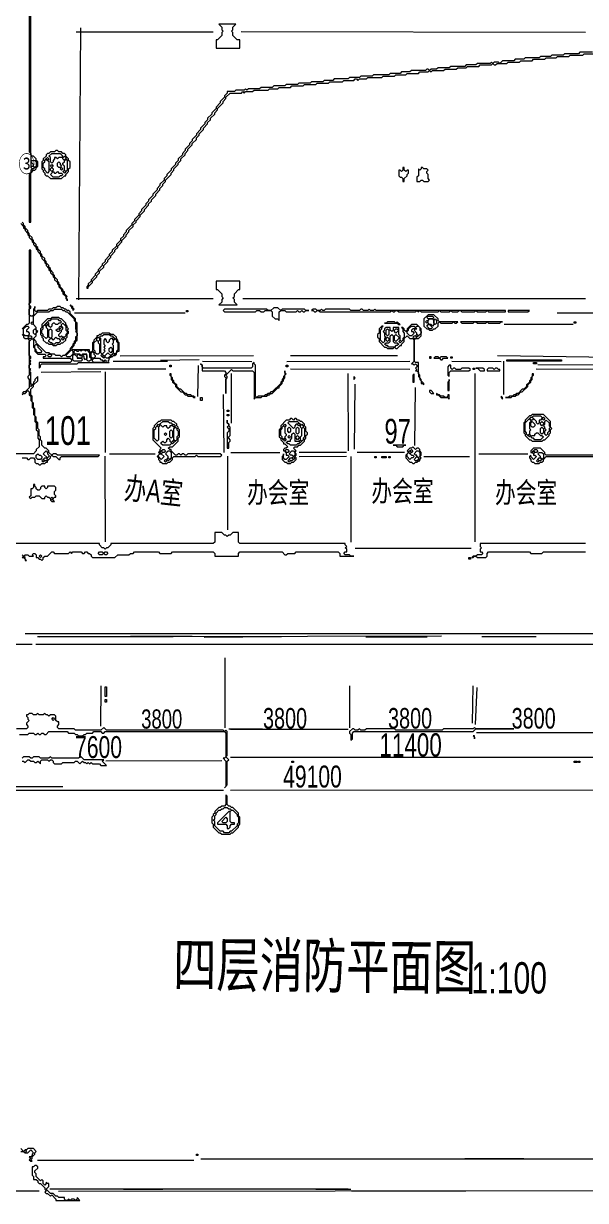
# Model space of a CAD drawing. Extents: x 10 to 1972, y 10 to 1392.
# Drawn here: x 707 to 1107, y 11 to 850 of the extents above; entities that cross this region are included whole.
import ezdxf

# ---------------------------------------------------------------- set-up
doc = ezdxf.new("R2010")
doc.units = 0
for name, color, linetype, lineweight in [('OCR_TEXT', 6, 'Continuous', 0), ('TRACE_CURVE', 6, 'Continuous', 0), ('TRACE_STRAIGHT', 5, 'Continuous', 0), ('TRACE_TEXT_SYMBOL', 6, 'Continuous', 0)]:
    doc.layers.add(name, color=color, linetype=linetype, lineweight=lineweight)
doc.styles.add('wqy-unicode', font='wqy-unicode.lff')

msp = doc.modelspace()

# ---------------------------------------------------------------- linework, layer by layer
at = {"layer": 'TRACE_CURVE', "color": 6}
for points in [[(711, 856), (711, 758), (712, 757), (712, 747), (713, 746), (712, 745), (712, 743), (711, 742), (711, 708), (712, 708), (712, 743), (714, 745), (715, 745), (716, 746), (716, 747), (717, 748), (717, 751), (716, 752), (716, 753), (714, 755), (713, 755), (712, 756), (712, 856)], [(1112, 829), (1103, 829), (1102, 828), (1092, 828), (1091, 827), (1083, 827), (1082, 826), (1075, 826), (1074, 825), (1064, 825), (1063, 824), (1057, 824), (1056, 823), (1048, 823), (1046, 821), (1045, 822), (1042, 822), (1041, 821), (1040, 822), (1039, 821), (1030, 821), (1029, 820), (1022, 820), (1021, 819), (1011, 819), (1010, 818), (1002, 818), (1001, 817), (997, 817), (996, 816), (995, 817), (994, 817), (993, 816), (983, 816), (982, 815), (976, 815), (975, 814), (968, 814), (967, 813), (956, 813), (955, 812), (947, 812), (946, 811), (939, 811), (938, 810), (928, 810), (927, 809), (921, 809), (920, 808), (912, 808), (911, 807), (903, 807)], [(934, 808), (935, 809), (942, 809), (943, 810), (944, 810), (945, 809), (946, 810), (951, 810), (952, 811), (962, 811), (963, 812), (971, 812), (972, 813), (979, 813), (980, 814), (988, 814), (989, 815), (995, 815), (996, 816), (997, 815), (998, 816), (1006, 816), (1007, 817), (1015, 817), (1016, 818), (1022, 818), (1023, 819), (1031, 819), (1032, 820), (1040, 820), (1041, 821), (1042, 820), (1043, 820), (1044, 821), (1051, 821), (1052, 822), (1060, 822), (1061, 823), (1069, 823), (1070, 824), (1078, 824), (1079, 825), (1086, 825), (1087, 826), (1095, 826), (1096, 827), (1105, 827), (1106, 828), (1114, 828)], [(903, 807), (902, 806), (894, 806), (893, 805), (885, 805), (884, 804), (876, 804), (875, 803), (867, 803), (866, 802), (865, 803), (864, 802), (858, 802), (857, 801), (852, 801), (852, 800), (850, 798), (850, 797), (847, 794), (847, 793), (844, 790), (844, 789), (841, 786), (841, 785), (838, 782), (838, 781), (836, 779), (836, 778), (833, 775), (833, 774), (830, 771), (830, 770), (827, 767), (827, 766), (825, 764), (825, 763), (822, 760), (822, 759), (820, 757), (820, 756), (817, 753), (817, 752), (815, 750), (815, 749), (812, 746), (812, 745), (809, 742), (809, 741), (807, 739), (807, 738), (804, 735), (804, 734), (802, 732), (802, 731), (799, 728), (799, 727), (796, 724), (796, 723), (794, 721), (794, 720), (791, 717), (791, 716), (789, 714), (789, 713)], [(796, 720), (796, 721), (798, 723), (798, 724), (801, 727), (801, 728), (804, 731), (804, 732), (806, 734), (806, 735), (808, 737), (808, 738), (812, 742), (812, 743), (814, 745), (814, 746), (817, 749), (817, 750), (819, 752), (819, 753), (822, 756), (822, 757), (824, 759), (824, 760), (827, 763), (827, 764), (830, 767), (830, 768), (832, 770), (832, 771), (835, 774), (835, 775), (838, 778), (838, 779), (840, 781), (840, 782), (843, 785), (843, 786), (845, 788), (845, 789), (849, 793), (849, 794), (851, 796), (851, 797), (854, 800), (862, 800), (863, 801), (864, 800), (865, 801), (870, 801), (871, 802), (881, 802), (882, 803), (888, 803), (889, 804), (897, 804), (898, 805), (906, 805), (907, 806), (915, 806), (916, 807), (924, 807), (925, 808), (934, 808)], [(789, 713), (786, 710), (786, 709), (784, 707), (784, 706), (780, 702), (780, 701), (778, 699), (778, 698), (776, 696), (776, 695), (773, 692), (773, 691), (770, 688), (770, 687), (768, 685), (768, 684), (765, 681), (765, 680), (763, 678), (763, 677), (760, 674), (760, 673), (758, 671), (758, 670), (755, 667), (755, 666), (753, 664), (753, 663), (752, 662), (752, 661), (753, 661), (753, 662), (756, 665), (756, 666), (759, 669), (759, 670), (761, 672), (761, 673), (764, 676), (764, 677), (767, 680), (767, 681), (769, 683), (769, 684), (772, 687), (772, 688), (774, 690), (774, 691), (777, 694), (777, 695), (780, 698), (780, 699), (782, 701), (782, 702), (785, 705), (785, 706), (787, 708), (787, 709), (790, 712), (790, 713), (793, 716), (793, 717), (796, 720)], [(705, 707), (707, 705), (707, 704), (708, 703), (708, 702), (710, 700), (710, 699), (711, 698), (711, 697), (713, 695), (713, 694), (714, 693), (714, 692), (716, 690), (716, 689), (717, 688), (717, 687), (719, 685), (719, 684), (720, 683), (720, 682), (722, 680), (722, 679), (723, 678), (723, 677)], [(708, 705), (707, 706), (707, 707), (706, 708)], [(723, 677), (725, 675), (725, 674), (726, 673), (726, 672), (728, 670), (728, 669), (729, 668), (729, 667), (731, 665), (731, 664), (732, 663), (732, 662), (734, 660), (734, 659), (735, 658), (735, 657), (737, 655), (737, 654), (738, 653), (738, 652), (738, 653), (737, 654), (738, 655), (736, 657), (736, 658), (735, 659), (735, 660), (733, 662), (733, 663), (732, 664), (732, 665), (731, 666), (731, 667), (729, 669), (729, 670), (728, 671), (728, 672), (726, 674), (726, 675), (725, 676), (725, 677), (723, 679), (723, 680), (722, 681), (722, 682), (720, 684), (720, 685), (719, 686), (719, 687), (717, 689), (717, 690), (716, 691), (716, 692), (714, 694), (714, 695), (713, 696), (713, 697), (711, 699), (711, 700), (710, 701), (710, 702), (708, 704), (708, 705)], [(711, 688), (711, 636), (710, 635), (709, 635), (706, 632)], [(754, 616), (754, 617), (742, 617), (741, 618), (743, 620), (743, 621), (744, 622), (744, 623), (745, 624), (745, 636), (744, 637), (744, 639), (740, 643), (740, 644), (739, 645), (738, 645), (737, 646), (736, 646), (735, 647), (734, 647), (733, 648), (731, 648), (730, 647), (728, 647), (727, 646), (725, 646), (724, 645), (717, 645), (716, 644), (715, 645), (715, 648), (715, 647), (714, 646), (714, 642), (713, 641), (712, 641), (711, 642), (711, 646), (712, 647), (712, 648), (711, 649), (711, 650), (712, 651), (712, 688), (711, 688)], [(711, 604), (711, 606), (712, 607), (711, 608), (712, 609), (711, 610), (712, 611), (712, 612), (711, 613), (711, 623), (713, 625), (714, 624), (714, 619), (715, 618), (715, 616), (717, 614), (722, 614), (723, 613), (722, 612), (721, 612), (721, 611), (740, 611), (741, 610), (741, 609), (740, 608), (718, 608), (718, 604), (719, 605), (719, 606), (720, 607), (745, 607), (746, 608), (768, 608), (767, 609), (768, 610), (768, 611), (769, 612), (770, 612), (771, 613), (772, 613), (773, 614), (773, 615), (774, 616), (775, 616), (775, 622), (774, 623), (774, 624), (773, 625), (773, 626), (771, 628), (769, 628), (768, 629), (763, 629), (762, 628), (761, 628), (760, 627), (759, 627), (759, 626), (757, 624), (757, 623), (756, 622), (756, 616), (755, 615), (754, 616)], [(706, 628), (707, 627), (707, 626), (708, 625), (710, 625), (711, 624), (711, 599), (710, 598), (710, 597), (711, 596), (711, 590), (708, 587), (707, 587), (706, 586)], [(712, 540), (714, 540), (715, 539), (715, 537), (716, 536), (717, 536), (718, 535), (719, 535), (720, 536), (722, 536), (723, 537), (724, 537), (724, 538), (726, 540), (726, 541), (727, 542), (728, 541), (730, 541), (732, 539), (733, 539), (733, 540), (734, 541), (760, 541), (761, 542), (731, 542), (730, 543), (728, 543), (727, 542), (725, 544), (725, 545), (723, 547), (722, 547), (720, 549), (720, 552), (719, 553), (719, 555), (718, 556), (718, 560), (717, 561), (717, 565), (716, 566), (716, 569), (715, 570), (715, 575), (714, 576), (714, 579), (713, 580), (713, 584), (712, 585), (712, 589), (714, 591), (714, 592), (717, 595), (717, 598), (715, 596), (715, 595), (714, 594), (714, 593), (713, 592), (712, 593), (712, 601), (711, 602), (712, 603), (711, 604)], [(706, 585), (707, 586), (708, 586), (710, 588), (711, 587), (711, 585), (712, 584), (712, 581), (713, 580), (713, 576), (714, 575), (714, 571), (715, 570), (715, 566), (716, 565), (716, 560), (717, 559), (717, 554), (718, 553), (718, 548), (716, 546), (716, 545), (714, 543), (681, 543)], [(706, 540), (709, 540), (710, 539), (711, 539), (712, 540)], [(860, 470), (860, 472), (861, 473), (891, 473), (893, 471), (894, 471), (895, 472), (900, 472), (901, 473), (931, 473), (932, 472), (932, 470), (942, 470), (940, 470), (939, 471), (936, 471), (935, 472), (936, 473), (937, 473), (937, 475), (936, 476), (937, 477), (936, 478), (936, 479), (861, 479), (860, 480), (860, 487), (856, 487), (854, 485), (853, 485), (852, 484), (851, 485), (850, 485), (848, 487), (843, 487), (843, 480), (842, 479), (769, 479), (769, 478), (767, 476), (766, 476), (765, 475), (764, 476), (763, 476), (761, 478), (761, 479), (687, 479)], [(706, 471), (707, 470), (706, 469), (707, 469), (708, 468), (708, 467), (709, 467), (708, 468), (708, 469), (707, 470), (708, 471), (710, 471), (711, 470), (714, 470), (713, 471), (714, 472), (715, 472), (716, 471), (716, 469), (717, 469), (718, 468), (719, 468), (720, 467), (721, 468), (721, 469), (722, 470), (724, 470), (727, 473), (728, 473), (729, 472), (739, 472), (740, 473), (741, 472), (742, 473), (748, 473), (749, 472), (750, 472), (751, 473), (752, 473), (753, 472), (754, 472), (755, 471), (755, 470), (756, 469), (772, 469), (774, 471), (782, 471), (783, 472), (785, 472), (786, 473), (803, 473), (804, 472), (812, 472), (813, 473), (842, 473), (843, 472), (843, 470), (860, 470)], [(721, 357), (718, 357), (717, 358), (716, 357), (714, 357), (713, 358), (711, 358), (710, 357), (709, 357), (709, 356), (710, 355), (710, 354), (711, 353), (709, 351), (709, 350), (710, 349), (710, 348), (709, 347), (702, 347)], [(714, 344), (715, 343), (716, 343), (717, 344), (718, 343), (719, 343), (720, 344), (721, 344), (722, 343), (723, 343), (725, 345), (738, 345), (739, 344), (743, 344), (744, 343), (745, 343), (746, 342), (749, 342), (750, 343), (751, 343), (752, 344), (756, 344), (757, 345), (762, 345), (763, 344), (764, 344), (765, 345), (850, 345), (851, 344), (851, 327), (850, 326), (849, 326), (851, 324), (851, 306), (850, 305), (852, 307), (852, 324), (853, 325), (851, 327), (852, 328), (852, 345), (851, 346), (850, 345), (849, 346), (766, 346), (764, 348), (762, 346), (744, 346), (743, 347), (732, 347), (731, 348), (731, 349), (732, 350), (732, 352), (731, 352), (730, 353), (730, 356), (729, 357), (726, 357), (725, 356), (724, 357), (723, 357), (722, 358), (721, 357)], [(704, 343), (710, 343), (711, 344), (714, 344)], [(726, 325), (727, 325), (728, 324), (728, 323), (729, 322), (734, 322), (735, 323), (743, 323), (744, 324), (745, 324), (747, 322), (749, 324), (750, 323), (751, 323), (752, 322), (753, 323), (754, 322), (755, 323), (756, 322), (761, 322), (762, 321), (766, 321), (763, 324), (764, 325), (750, 325), (748, 327), (747, 327), (746, 326), (727, 326), (726, 327), (725, 326), (719, 326), (718, 327), (714, 327), (713, 326), (712, 326), (711, 327), (707, 327), (706, 326)], [(706, 324), (707, 324), (708, 323), (710, 325), (711, 325), (712, 324), (714, 324), (715, 323), (716, 323), (717, 324), (719, 322), (719, 324), (720, 325), (724, 325), (725, 324), (726, 325)], [(713, 42), (715, 44), (715, 45), (716, 46), (714, 48), (710, 48), (709, 47), (708, 47), (707, 46), (705, 48)], [(705, 46), (707, 46), (708, 45), (710, 45), (712, 47), (714, 45), (713, 44), (713, 43), (712, 42), (711, 42), (712, 41), (711, 40), (712, 39), (713, 39), (712, 40), (713, 41), (713, 42)]]:
    msp.add_lwpolyline(points, dxfattribs=at)
for points in [[(712, 751), (713, 752), (715, 752), (716, 751), (716, 748), (715, 747), (714, 748), (714, 749)], [(712, 747), (713, 748), (714, 748), (715, 747), (714, 746), (713, 746)], [(728, 645), (729, 646), (734, 646), (735, 645), (736, 645), (737, 644), (738, 644), (743, 639), (743, 638), (744, 637), (744, 632), (745, 631), (744, 630), (745, 629), (745, 627), (744, 626), (744, 624), (743, 623), (743, 622), (742, 621), (742, 620), (740, 618), (740, 617), (736, 613), (735, 613), (734, 612), (733, 613), (730, 613), (729, 614), (726, 614), (725, 615), (723, 615), (716, 622), (716, 623), (714, 625), (716, 627), (716, 629), (717, 630), (716, 631), (716, 633), (714, 635), (714, 641), (717, 644), (725, 644), (726, 645)], [(709, 634), (710, 634), (711, 633), (709, 631), (709, 630), (710, 630), (711, 629), (711, 628), (710, 627), (708, 627), (707, 628), (707, 632)], [(712, 636), (713, 637), (714, 636), (713, 635)], [(714, 631), (715, 632), (716, 631), (716, 629), (715, 628), (714, 629)], [(710, 626), (711, 627), (712, 627), (713, 626), (712, 625), (711, 625)], [(715, 620), (716, 621), (717, 620), (717, 619), (720, 616), (719, 615), (717, 615), (716, 616), (716, 617), (715, 618)], [(759, 624), (760, 623), (760, 622), (761, 621), (761, 615), (760, 614), (759, 614), (758, 615), (758, 616), (757, 617), (757, 622)], [(759, 625), (760, 626), (761, 625), (761, 624), (760, 623), (759, 624)], [(763, 627), (764, 628), (768, 628), (769, 627), (770, 627), (771, 626), (770, 625), (769, 625), (768, 624), (768, 623), (767, 622), (766, 623), (766, 624), (765, 625), (764, 624), (764, 621), (765, 620), (764, 619), (765, 618), (764, 617), (765, 616), (763, 614), (762, 615), (762, 625), (761, 626), (762, 627)], [(770, 625), (771, 626), (772, 625), (771, 624)], [(771, 624), (772, 625), (773, 624), (773, 623), (774, 622), (774, 617), (773, 616), (773, 615), (772, 614), (771, 615), (771, 620), (770, 621), (771, 622)], [(724, 613), (725, 614), (726, 614), (727, 613), (726, 612), (725, 612)], [(741, 617), (742, 616), (742, 614), (740, 612), (738, 612), (737, 613)], [(742, 613), (743, 614), (745, 612), (745, 611), (748, 611), (749, 610), (748, 609), (743, 609), (742, 610)], [(743, 616), (744, 617), (745, 616), (746, 616), (747, 617), (748, 616), (749, 617), (750, 617), (751, 616), (752, 617), (754, 615), (754, 612), (755, 611), (755, 610), (754, 609), (753, 609), (752, 610), (752, 614), (749, 614), (748, 613), (747, 614), (744, 614), (743, 615)], [(745, 613), (746, 614), (747, 613), (748, 613), (749, 612), (748, 611), (746, 611), (745, 612)], [(749, 613), (750, 614), (751, 614), (752, 613), (752, 611), (751, 610), (750, 611), (750, 612)], [(755, 615), (756, 616), (757, 615), (757, 614), (758, 613), (758, 612), (757, 611), (756, 611), (755, 612)], [(762, 613), (763, 614), (764, 613), (763, 612)], [(763, 612), (764, 613), (765, 612), (764, 611)], [(767, 615), (769, 613), (767, 611), (766, 611), (765, 612), (765, 613)], [(768, 618), (769, 619), (770, 618), (770, 616), (769, 615), (768, 616)], [(769, 613), (770, 614), (771, 613), (770, 612)], [(770, 614), (771, 615), (772, 614), (771, 613)], [(756, 610), (757, 611), (761, 611), (762, 610), (763, 610), (764, 609), (763, 608), (757, 608), (756, 609)], [(764, 609), (765, 610), (766, 609), (765, 608)], [(711, 592), (712, 593), (713, 592), (712, 591)], [(716, 542), (717, 543), (718, 542), (719, 542), (720, 541), (720, 540), (719, 539), (717, 539), (716, 540)], [(720, 538), (721, 539), (722, 538), (721, 537)], [(723, 545), (724, 544), (724, 543), (725, 542), (725, 541), (724, 540), (721, 543)], [(721, 539), (722, 540), (723, 540), (724, 539), (723, 538), (722, 538)], [(718, 470), (719, 471), (720, 470), (719, 469)], [(760, 472), (761, 473), (763, 473), (764, 472), (763, 471), (761, 471)], [(764, 472), (765, 473), (766, 473), (767, 472), (766, 471), (765, 471)], [(727, 354), (728, 355), (729, 354), (728, 353)], [(707, 46), (708, 47), (709, 46), (708, 45)]]:
    msp.add_lwpolyline(points, close=True, dxfattribs=at)
at = {"layer": 'TRACE_STRAIGHT', "color": 5}
for p, q in [((744.37, 843.66), (841.87, 843.56)), ((746.32, 652.59), (747.66, 846.34)), ((861.87, 843.71), (1106.87, 843.36)), ((744.37, 653.58), (841.87, 653.62)), ((863.13, 653.65), (1106.88, 653.59)), ((743.12, 643.41), (821.88, 643.39)), ((1086.88, 643.39), (1236.88, 643.39)), ((1049.11, 635.29), (1098.13, 635.27)), ((775.62, 612.83), (870.63, 612.98)), ((896.87, 612.95), (973.13, 612.96)), ((945, 613), (969, 613)), ((1044.36, 612.89), (1134.38, 611.66)), ((770.62, 608.88), (809.38, 608.88)), ((804.38, 609.65), (831.9, 610.18)), ((830.97, 583.89), (831.44, 605.88)), ((834.38, 608.9), (869.38, 608.81)), ((894.38, 608.82), (981.88, 608.98)), ((1011.88, 608.91), (1046.88, 608.77)), ((1048.57, 608.88), (1048.58, 585.12)), ((1073.12, 606.48), (1184.38, 606.43)), ((719.38, 601.17), (761.89, 601.66)), ((745.63, 603.42), (808.13, 603.46)), ((765.26, 543.87), (765.3, 601.37)), ((854.63, 600.13), (854.68, 564.85)), ((896.87, 603.39), (981.87, 603.37)), ((937.9, 600.12), (938.03, 545.12)), ((1028.45, 480.13), (1028.45, 600.13)), ((1071.88, 603.58), (1113.14, 603.26)), ((942.64, 546.37), (943.12, 592.6)), ((985.54, 548.88), (985.99, 590.13)), ((848.93, 585.14), (849.45, 543.86)), ((764.81, 541.38), (764.99, 480.13)), ((768.12, 542.92), (800.63, 543)), ((852.32, 488.87), (852.42, 541.37)), ((854.38, 543.98), (889.37, 543.85)), ((903.12, 544.16), (936.88, 544.11)), ((903.12, 540.95), (936.88, 541.18)), ((940, 541), (940, 480)), ((944.37, 544.12), (978.13, 544.05)), ((991.87, 541.12), (1024.38, 541.05)), ((1031, 543), (1066, 543)), ((943.12, 475.64), (1025.62, 475.61)), ((708.12, 414.88), (1206.88, 414.82)), ((716.88, 412.81), (813.13, 412.81)), ((718.12, 412.56), (1004.37, 413.29)), ((783, 413), (827, 413)), ((835.62, 412.42), (890.62, 412.71)), ((950.62, 412.62), (994.38, 412.62)), ((1033.12, 412.83), (1071.87, 412.88)), ((288.12, 407.21), (713.13, 407.39)), ((715.62, 407.3), (1211.88, 407.37)), ((850.13, 397.63), (850.17, 347.62)), ((762.01, 348.87), (762.19, 377.62)), ((939.03, 377.63), (939.08, 347.62)), ((1026.42, 351.09), (1027.12, 377.62)), ((1028.65, 350.1), (1029.91, 376.41)), ((853, 347), (877, 347)), ((854.37, 346.8), (938.13, 346.77)), ((1029.37, 344.48), (1113.13, 344.3)), ((765.62, 324.28), (848.13, 324.37)), ((854.37, 326.85), (1114.38, 326.83)), ((677, 306), (735, 306)), ((679.37, 303.39), (849.38, 303.4)), ((854.37, 303.41), (1114.38, 303.44)), ((716.88, 39.63), (828.13, 39.66)), ((833.13, 40.63), (1244.38, 40.75)), ((1021, 41), (1063, 41)), ((658.12, 17.77), (718.13, 17.8)), ((725.63, 19.34), (938.13, 19.23)), ((731.87, 17.58), (1211.87, 18.2)), ((778, 19), (806, 19)), ((915, 19), (940, 19)), ((940.63, 17.71), (1021.88, 17.76))]:
    msp.add_line(p, q, dxfattribs=at)
at = {"layer": 'TRACE_TEXT_SYMBOL', "color": 6}
for points in [[(846, 849), (848, 847), (848, 845), (849, 844), (848, 843), (848, 841), (845, 838), (844, 838), (844, 832), (861, 832), (861, 838), (859, 838), (856, 841), (856, 843), (855, 844), (856, 845), (856, 847), (858, 849)], [(730, 759), (729, 758), (726, 758), (725, 757), (724, 757), (723, 756), (723, 755), (721, 753), (721, 752), (720, 751), (720, 746), (721, 745), (721, 744), (722, 743), (722, 742), (723, 741), (724, 741), (726, 739), (734, 739), (736, 741), (737, 741), (737, 742), (739, 744), (739, 746), (740, 747), (740, 751), (739, 752), (739, 753), (737, 755), (737, 756), (736, 757), (735, 757), (734, 758), (732, 758), (731, 759)], [(727, 757), (733, 757), (735, 755), (734, 754), (732, 754), (731, 753), (730, 754), (729, 754), (729, 753), (728, 752), (728, 751), (727, 750), (726, 751), (726, 754), (725, 755)], [(735, 754), (736, 755), (737, 754), (737, 753), (736, 752), (735, 753)], [(722, 752), (723, 753), (725, 751), (725, 744), (724, 743), (722, 745), (722, 746), (721, 747), (721, 750), (722, 751)], [(723, 753), (724, 754), (725, 753), (724, 752)], [(726, 748), (727, 749), (728, 748), (727, 747)], [(726, 746), (727, 747), (728, 746), (728, 745), (727, 744), (726, 745)], [(731, 750), (732, 751), (733, 750), (733, 749), (734, 748), (733, 747), (732, 747), (731, 748)], [(733, 746), (734, 747), (735, 746), (734, 745)], [(736, 752), (737, 753), (738, 752), (738, 745), (737, 744), (736, 745), (736, 748), (735, 749), (735, 750), (736, 751)], [(977, 747), (977, 745), (976, 744), (975, 745), (974, 745), (974, 741), (975, 740), (976, 740), (977, 739), (977, 737), (978, 737), (978, 739), (980, 741), (980, 742), (981, 743), (981, 745), (980, 745), (979, 744), (978, 745), (978, 747)], [(990, 747), (990, 746), (989, 745), (988, 746), (988, 741), (987, 740), (987, 737), (989, 737), (990, 738), (991, 738), (992, 737), (995, 737), (996, 738), (995, 739), (995, 742), (994, 743), (994, 744), (995, 745), (994, 746), (992, 746), (991, 747)], [(728, 744), (729, 743), (730, 743), (731, 744), (732, 743), (734, 743), (735, 742), (734, 741), (733, 741), (732, 740), (728, 740), (726, 742)], [(735, 744), (736, 745), (737, 744), (736, 743)], [(844, 666), (844, 660), (845, 660), (848, 657), (848, 655), (849, 654), (848, 653), (848, 651), (846, 649), (859, 649), (857, 651), (857, 653), (856, 654), (857, 655), (857, 657), (860, 660), (861, 660), (861, 666)], [(740, 649), (741, 648), (741, 647), (742, 646), (742, 645), (743, 646), (742, 647), (742, 648), (741, 648)], [(885, 647), (883, 645), (881, 645), (880, 646), (850, 646), (849, 645), (850, 644), (872, 644), (873, 645), (875, 645), (876, 644), (878, 644), (879, 645), (883, 645), (884, 644), (884, 641), (886, 639), (888, 639), (889, 638), (889, 644), (890, 645), (893, 645), (894, 644), (901, 644), (902, 645), (903, 644), (904, 644), (905, 645), (906, 644), (907, 644), (908, 645), (910, 645), (908, 645), (907, 646), (891, 646), (890, 645), (888, 647)], [(913, 646), (912, 645), (913, 645), (914, 644), (915, 644), (916, 645), (917, 645), (918, 644), (968, 644), (969, 645), (970, 644), (971, 644), (972, 645), (973, 645), (974, 644), (986, 644), (987, 645), (988, 644), (989, 645), (990, 644), (1002, 644), (1003, 645), (1004, 644), (1010, 644), (1011, 645), (1012, 644), (1016, 644), (1017, 645), (1018, 645), (1019, 644), (1028, 644), (1029, 645), (1030, 644), (1036, 644), (1037, 645), (1038, 644), (1050, 644), (1050, 645), (958, 645), (957, 646), (956, 645), (954, 645), (953, 646), (952, 645), (949, 645), (948, 646), (947, 646), (946, 645), (940, 645), (939, 646), (922, 646), (921, 645), (920, 645), (919, 646), (918, 645), (916, 645), (915, 646)], [(727, 640), (726, 639), (724, 639), (720, 635), (720, 633), (719, 632), (719, 628), (720, 627), (720, 626), (721, 625), (721, 624), (723, 622), (724, 622), (725, 621), (727, 621), (728, 620), (730, 620), (731, 621), (733, 621), (734, 622), (735, 622), (737, 624), (737, 625), (738, 626), (738, 628), (739, 629), (739, 630), (738, 631), (739, 632), (738, 633), (738, 634), (737, 635), (737, 636), (734, 639), (733, 639), (732, 640)], [(726, 638), (727, 639), (731, 639), (732, 638), (733, 638), (734, 637), (733, 636), (732, 636), (731, 635), (730, 635), (729, 636), (728, 636), (727, 635), (727, 634), (726, 633), (725, 634), (725, 636), (724, 637), (725, 638)], [(823, 645), (824, 645), (824, 644), (823, 644)], [(995, 642), (992, 639), (992, 634), (994, 632), (995, 632), (996, 631), (998, 631), (999, 632), (1000, 632), (1002, 634), (1002, 636), (1003, 637), (1004, 636), (1012, 636), (1013, 637), (1014, 636), (1015, 636), (1016, 637), (1003, 637), (1002, 638), (1002, 639), (999, 642)], [(993, 637), (994, 638), (995, 637), (994, 636)], [(994, 640), (995, 641), (998, 641), (999, 640), (998, 639), (995, 639)], [(995, 638), (996, 639), (998, 639), (999, 638), (999, 635), (998, 634), (997, 635), (996, 635), (995, 636)], [(999, 638), (1000, 639), (1001, 638), (1001, 636), (1000, 635), (999, 636)], [(1052, 645), (1052, 644), (1066, 644), (1067, 645)], [(721, 634), (722, 635), (723, 634), (723, 633), (724, 632), (724, 626), (723, 625), (721, 627), (721, 628), (720, 629), (720, 631), (721, 632)], [(722, 635), (723, 636), (724, 635), (723, 634)], [(723, 636), (724, 637), (725, 636), (724, 635)], [(725, 631), (726, 632), (727, 631), (727, 626), (726, 625), (725, 626)], [(730, 631), (731, 632), (732, 632), (733, 631), (732, 630), (731, 630)], [(734, 635), (735, 636), (737, 634), (737, 631), (738, 630), (738, 629), (737, 628), (737, 627), (736, 626), (735, 626), (734, 627), (733, 626), (732, 627), (732, 628), (734, 630), (734, 631), (735, 632), (735, 633), (734, 634)], [(732, 633), (733, 634), (734, 633), (733, 632)], [(966, 637), (965, 636), (964, 636), (973, 636), (974, 635), (975, 635), (973, 637), (972, 636), (971, 637)], [(965, 631), (966, 632), (967, 631), (967, 628), (966, 627), (965, 628)], [(971, 631), (972, 632), (973, 632), (974, 631), (972, 629), (971, 630)], [(983, 634), (985, 634), (986, 633), (985, 632), (984, 632), (983, 631), (983, 630), (984, 630), (985, 629), (983, 627), (982, 627), (980, 629), (980, 630), (981, 631), (981, 632)], [(986, 633), (987, 634), (988, 634), (989, 633), (989, 631), (990, 630), (990, 629), (988, 627), (987, 628), (987, 629), (985, 631), (986, 632), (987, 632)], [(994, 634), (995, 635), (996, 635), (998, 633), (997, 632), (996, 632)], [(1018, 637), (1019, 636), (1027, 636), (1028, 637), (1029, 637), (1030, 636), (1036, 636), (1037, 637), (1038, 636), (1046, 636), (1047, 637), (1048, 637)], [(1099, 637), (1100, 637), (1100, 636), (1099, 636)], [(730, 626), (731, 625), (732, 625), (733, 624), (733, 623), (732, 622), (730, 622), (729, 621), (728, 621), (727, 622), (726, 622), (725, 623), (725, 624), (726, 625), (727, 625), (728, 624)], [(734, 625), (735, 626), (736, 625), (735, 624)], [(968, 627), (969, 628), (970, 627), (970, 623), (971, 622), (973, 622), (974, 621), (973, 620), (972, 620), (971, 619), (967, 619), (966, 620), (965, 620), (964, 621), (965, 622), (967, 622), (968, 623)], [(965, 625), (966, 626), (967, 625), (967, 624), (966, 623), (965, 624)], [(971, 627), (972, 628), (974, 626), (974, 625), (972, 623), (971, 624)], [(974, 623), (975, 624), (976, 623), (975, 622)], [(984, 626), (985, 627), (986, 627), (987, 626), (986, 625), (985, 625)], [(986, 627), (987, 628), (988, 627), (987, 626)], [(811, 606), (812, 606), (812, 605), (811, 605)], [(894, 606), (895, 606), (895, 605), (894, 605)], [(996, 612), (996, 611), (997, 611), (997, 612)], [(1000, 612), (999, 611), (1003, 611), (1004, 610), (1005, 610), (1006, 611), (1009, 611), (1008, 612), (1004, 612), (1003, 611), (1002, 612)], [(1010, 606), (1009, 605), (1009, 599), (1010, 598), (1010, 601), (1011, 602), (1024, 602), (1025, 603), (1024, 604), (1019, 604), (1018, 603), (1015, 603), (1014, 604), (1013, 604), (1012, 603), (1011, 604), (1011, 606)], [(1011, 612), (1012, 612), (1012, 611), (1011, 611)], [(1027, 604), (1028, 604), (1028, 603), (1027, 603)], [(1029, 604), (1030, 604), (1032, 602), (1035, 602), (1035, 603), (1034, 604)], [(1038, 604), (1037, 603), (1037, 602), (1046, 602), (1046, 603), (1045, 603), (1044, 604), (1043, 604), (1042, 603), (1041, 604)], [(1051, 610), (1090, 610), (1090, 609), (1051, 609)], [(1070, 608), (1072, 608), (1072, 607), (1070, 607)], [(811, 600), (811, 599), (812, 598), (812, 596), (813, 595), (813, 594), (815, 592), (815, 591), (819, 587), (820, 587), (822, 585), (823, 585), (824, 584), (827, 584), (828, 583), (829, 583), (828, 584), (827, 584), (826, 585), (824, 585), (823, 586), (822, 586), (819, 589), (818, 589), (816, 591), (816, 592), (814, 594), (814, 595), (813, 596), (813, 597), (812, 598), (812, 600)], [(942, 598), (942, 596), (943, 597)], [(985, 600), (984, 599), (984, 594), (985, 594)], [(1010, 596), (1010, 595), (1009, 594), (1009, 588), (1010, 588)], [(1069, 600), (1069, 598), (1068, 597), (1068, 596), (1067, 595), (1067, 594), (1065, 592), (1065, 591), (1063, 589), (1062, 589), (1059, 586), (1058, 586), (1057, 585), (1056, 585), (1055, 584), (1053, 584), (1052, 583), (1050, 583), (1054, 583), (1055, 584), (1057, 584), (1058, 585), (1059, 585), (1061, 587), (1062, 587), (1066, 591), (1066, 592), (1068, 594), (1068, 595), (1069, 596), (1069, 598), (1070, 599), (1070, 600)], [(996, 588), (996, 587), (997, 586), (999, 586), (997, 588)], [(833, 583), (834, 583), (834, 581), (833, 581)], [(1001, 586), (1001, 585), (1002, 585), (1004, 583), (1009, 583), (1010, 582), (1010, 585), (1009, 585), (1009, 584), (1008, 583), (1007, 583), (1006, 584), (1004, 584), (1003, 585), (1002, 585)], [(1047, 584), (1047, 583), (1048, 582), (1048, 583)], [(852, 574), (853, 574), (853, 573), (852, 573)], [(852, 571), (853, 571), (853, 570), (852, 570)], [(1069, 571), (1068, 570), (1067, 570), (1064, 567), (1064, 566), (1063, 565), (1063, 558), (1064, 557), (1064, 556), (1067, 553), (1068, 553), (1069, 552), (1076, 552), (1077, 553), (1078, 553), (1081, 556), (1081, 557), (1082, 558), (1082, 560), (1083, 561), (1082, 562), (1082, 566), (1077, 571)], [(805, 567), (804, 566), (803, 566), (800, 563), (800, 562), (799, 561), (799, 553), (805, 547), (804, 546), (804, 545), (803, 544), (804, 543), (802, 541), (803, 540), (803, 539), (804, 538), (804, 537), (805, 537), (806, 536), (809, 536), (810, 537), (811, 537), (813, 539), (813, 540), (814, 541), (829, 541), (830, 542), (831, 541), (847, 541), (848, 542), (847, 543), (824, 543), (823, 542), (822, 542), (821, 543), (820, 543), (819, 542), (818, 543), (817, 543), (816, 542), (815, 542), (812, 545), (812, 546), (811, 546), (810, 547), (811, 548), (813, 548), (817, 552), (817, 554), (818, 555), (818, 560), (817, 561), (817, 562), (816, 563), (816, 564), (814, 566), (813, 566), (812, 567)], [(801, 562), (802, 563), (803, 562), (803, 553), (802, 552), (800, 554), (800, 560), (801, 561)], [(802, 563), (803, 564), (804, 563), (803, 562)], [(806, 566), (810, 566), (811, 565), (812, 565), (813, 564), (812, 563), (811, 563), (811, 562), (810, 561), (809, 562), (809, 563), (807, 563), (806, 562), (804, 564)], [(813, 563), (814, 564), (815, 563), (814, 562)], [(814, 561), (815, 562), (816, 561), (816, 560), (817, 559), (817, 556), (816, 555), (816, 553), (815, 552), (814, 553)], [(852, 567), (852, 565), (853, 564), (853, 563), (852, 562), (853, 561), (853, 559), (852, 558), (852, 547), (853, 547), (853, 551), (854, 552), (854, 553), (853, 554), (853, 555), (854, 556), (854, 562), (853, 563), (853, 564), (852, 565)], [(891, 562), (892, 563), (893, 562), (893, 558), (894, 557), (894, 556), (893, 555), (893, 554), (892, 553), (891, 554), (891, 555), (890, 556), (890, 560), (891, 561)], [(892, 563), (893, 564), (894, 563), (893, 562)], [(895, 565), (896, 566), (902, 566), (903, 565), (902, 564), (901, 564), (900, 563), (900, 562), (899, 561)], [(895, 561), (896, 562), (897, 561), (897, 559), (896, 558), (895, 559)], [(901, 561), (902, 562), (903, 561), (903, 558), (902, 557), (901, 558)], [(902, 564), (903, 565), (904, 564), (903, 563)], [(904, 563), (905, 564), (906, 563), (906, 562), (905, 561), (904, 562)], [(905, 561), (906, 562), (907, 561), (907, 555), (906, 554), (906, 553), (905, 552), (904, 553), (904, 555), (905, 556)], [(1067, 568), (1068, 567), (1068, 566), (1067, 565), (1067, 561), (1068, 560), (1067, 559), (1067, 557), (1066, 556), (1065, 557), (1065, 558), (1064, 559), (1064, 565)], [(1067, 568), (1068, 569), (1069, 569), (1070, 568), (1069, 567), (1068, 567)], [(1068, 565), (1069, 566), (1071, 564), (1071, 563), (1070, 562), (1069, 562), (1068, 563)], [(1069, 569), (1070, 570), (1075, 570), (1076, 569), (1076, 568), (1075, 567), (1074, 567), (1074, 565), (1073, 564), (1072, 565), (1072, 566)], [(1075, 565), (1076, 566), (1077, 565), (1077, 564), (1076, 563), (1075, 564)], [(1075, 561), (1076, 562), (1077, 561), (1077, 558), (1076, 557), (1075, 558)], [(1076, 568), (1077, 569), (1078, 568), (1077, 567)], [(1078, 566), (1079, 567), (1081, 565), (1081, 563), (1082, 562), (1081, 561), (1081, 559), (1080, 558), (1080, 557), (1079, 556), (1078, 557), (1078, 559), (1079, 560), (1078, 561), (1078, 562), (1077, 563), (1078, 564)], [(809, 553), (810, 554), (811, 553), (811, 552), (812, 551), (812, 550), (811, 549), (806, 549), (805, 550), (805, 551), (806, 552), (807, 551), (808, 551), (809, 552)], [(807, 557), (808, 558), (809, 557), (808, 556)], [(811, 559), (812, 560), (813, 559), (813, 555), (812, 554), (811, 555)], [(892, 553), (893, 554), (894, 553), (893, 552)], [(898, 557), (899, 558), (900, 557), (900, 552), (903, 552), (904, 551), (903, 550), (902, 550), (901, 549), (897, 549), (896, 550), (895, 550), (894, 551), (895, 552), (897, 552), (897, 553), (898, 554)], [(895, 555), (896, 556), (897, 555), (896, 554)], [(901, 555), (902, 556), (903, 555), (903, 554), (902, 553), (901, 554)], [(1066, 556), (1067, 557), (1068, 556), (1067, 555)], [(1071, 557), (1072, 558), (1073, 558), (1075, 556), (1076, 556), (1077, 555), (1075, 553), (1071, 553), (1070, 554), (1069, 554), (1068, 555), (1069, 556), (1071, 556)], [(805, 545), (806, 546), (807, 546), (808, 545), (807, 544), (806, 544)], [(812, 551), (813, 552), (814, 551), (813, 550)], [(813, 552), (814, 553), (815, 552), (814, 551)], [(893, 545), (894, 546), (895, 546), (896, 545), (895, 544), (894, 544)], [(903, 552), (904, 553), (905, 552), (904, 551)], [(970, 549), (972, 549), (973, 548), (977, 548), (978, 549), (979, 549)], [(984, 548), (983, 547), (982, 547), (980, 545), (981, 544), (979, 542), (979, 540), (982, 537), (983, 537), (984, 536), (985, 536), (986, 537), (987, 537), (988, 538), (989, 538), (989, 539), (990, 540), (989, 541), (990, 542), (990, 544), (989, 545), (989, 546), (988, 547), (987, 547), (986, 546)], [(982, 545), (983, 546), (984, 545), (983, 544)], [(1070, 545), (1071, 546), (1072, 546), (1073, 545), (1072, 544), (1071, 544)], [(803, 542), (804, 543), (805, 543), (807, 541), (805, 539), (803, 541)], [(804, 544), (805, 545), (806, 544), (805, 543)], [(807, 538), (808, 539), (809, 538), (808, 537)], [(810, 545), (811, 545), (812, 544), (812, 540), (811, 539), (810, 540), (810, 541), (808, 543)], [(809, 539), (810, 540), (811, 539), (810, 538)], [(895, 538), (896, 539), (897, 538), (896, 537)], [(898, 545), (899, 545), (900, 544), (900, 542), (899, 541), (898, 542), (897, 542), (896, 543)], [(896, 539), (897, 540), (898, 540), (899, 539), (898, 538), (897, 538)], [(898, 540), (899, 541), (900, 540), (899, 539)], [(957, 541), (958, 541), (958, 540), (957, 540)], [(962, 541), (965, 541), (965, 540), (962, 540)], [(967, 541), (968, 541), (968, 540), (967, 540)], [(980, 543), (981, 544), (983, 542), (984, 542), (985, 541), (984, 540), (983, 540), (982, 539), (980, 541)], [(981, 544), (982, 545), (983, 544), (982, 543)], [(987, 545), (988, 545), (989, 544), (989, 541), (988, 540), (987, 541), (987, 542), (986, 542), (985, 543)], [(987, 541), (988, 540), (988, 539), (987, 538), (986, 538), (985, 539)], [(1069, 544), (1070, 545), (1071, 544), (1070, 543)], [(1072, 538), (1073, 539), (1074, 538), (1073, 537)], [(1073, 543), (1074, 544), (1076, 544), (1077, 543), (1077, 540), (1076, 539), (1075, 540), (1075, 541)], [(1073, 539), (1074, 540), (1075, 540), (1076, 539), (1075, 538), (1074, 538)], [(714, 521), (714, 519), (713, 518), (712, 518), (712, 513), (711, 512), (712, 511), (713, 512), (715, 512), (716, 513), (718, 513), (720, 511), (722, 511), (722, 512), (723, 513), (724, 512), (725, 512), (726, 511), (726, 510), (727, 509), (729, 509), (728, 510), (728, 511), (729, 512), (730, 512), (730, 513), (729, 514), (729, 516), (730, 517), (730, 519), (729, 520), (724, 520), (724, 519), (723, 518), (722, 519), (722, 520), (720, 520), (719, 519), (719, 518), (718, 517), (717, 517), (716, 518), (716, 519), (715, 520), (715, 521)], [(726, 511), (727, 512), (728, 511), (727, 510)], [(1024, 469), (1025, 469), (1025, 468), (1024, 468)], [(765, 377), (766, 377), (766, 370), (765, 370)], [(765, 368), (766, 368), (766, 366), (765, 366)], [(1028, 348), (1027, 347), (1006, 347), (1005, 346), (972, 346), (971, 347), (951, 347), (950, 346), (947, 346), (946, 347), (945, 346), (943, 346), (942, 347), (941, 347), (939, 345), (939, 344), (940, 343), (940, 339), (941, 340), (941, 344), (942, 345), (1027, 345), (1029, 347), (1056, 347), (1029, 347)], [(1027, 342), (1028, 341), (1028, 340), (1028, 342)], [(898, 324), (899, 324), (899, 323), (898, 323)], [(1099, 324), (1101, 324), (1101, 323), (1099, 323)], [(1102, 324), (1103, 324), (1103, 323), (1102, 323)], [(851, 300), (851, 293), (850, 292), (848, 292), (847, 291), (846, 291), (843, 288), (843, 287), (842, 286), (842, 285), (841, 284), (841, 280), (842, 279), (842, 277), (846, 273), (847, 273), (848, 272), (854, 272), (855, 273), (856, 273), (860, 277), (860, 278), (861, 279), (861, 284), (860, 285), (860, 287), (856, 291), (855, 291), (854, 292), (853, 292), (852, 293), (852, 299)], [(849, 290), (850, 291), (852, 291), (853, 290), (854, 290), (855, 289), (854, 288), (853, 288), (845, 280), (845, 279), (851, 279), (852, 278), (852, 276), (853, 276), (854, 277), (854, 278), (855, 279), (857, 279), (857, 280), (855, 280), (854, 281), (854, 288), (855, 289), (856, 289), (859, 286), (859, 285), (860, 284), (860, 280), (859, 279), (859, 278), (855, 274), (854, 274), (853, 273), (850, 273), (849, 274), (847, 274), (843, 278), (843, 281), (842, 282), (843, 283), (843, 285), (844, 286), (844, 287), (846, 289), (847, 289), (848, 290)], [(851, 284), (852, 283), (852, 281), (851, 280), (849, 280), (848, 281)], [(830, 44), (831, 44), (831, 43), (830, 43)], [(715, 36), (714, 35), (713, 35), (713, 29), (714, 28), (714, 26), (716, 26), (717, 25), (717, 24), (718, 23), (719, 23), (722, 20), (722, 19), (723, 18), (722, 17), (723, 16), (724, 16), (726, 14), (727, 15), (730, 12), (730, 11), (747, 11), (745, 13), (745, 12), (744, 11), (743, 12), (741, 12), (740, 11), (739, 12), (738, 11), (737, 11), (736, 12), (736, 13), (732, 13), (731, 14), (730, 14), (728, 16), (726, 16), (723, 19), (725, 21), (725, 23), (724, 23), (723, 24), (723, 23), (722, 22), (721, 23), (721, 25), (720, 26), (719, 25), (716, 28), (716, 30), (715, 31), (715, 32), (717, 34), (717, 35), (716, 36)]]:
    msp.add_lwpolyline(points, close=True, dxfattribs=at)
for points in [[(983, 635), (980, 632), (980, 631), (979, 630), (978, 631), (978, 632), (977, 633), (976, 633), (977, 632), (977, 630), (978, 629), (978, 626), (977, 625), (977, 624), (976, 623), (975, 624), (975, 627), (974, 628), (974, 633), (970, 633), (970, 631), (969, 630), (968, 631), (968, 633), (965, 633), (964, 632), (964, 631), (963, 630), (964, 629), (964, 627), (965, 626), (964, 625), (964, 623), (963, 622), (961, 624), (961, 631), (962, 632), (962, 633), (963, 634), (962, 634), (960, 632), (960, 629), (959, 628), (959, 626), (960, 625), (960, 623), (964, 619), (965, 619), (966, 618), (970, 618), (971, 619), (972, 618), (973, 618), (975, 620), (976, 620), (976, 621), (978, 623), (978, 625), (980, 627), (982, 625), (984, 625), (985, 624), (985, 609), (983, 607)], [(983, 607), (984, 607), (985, 606), (986, 607), (987, 606), (987, 605), (986, 604), (987, 603), (986, 602), (987, 602), (988, 601), (988, 598), (989, 597), (989, 596), (990, 595), (990, 593), (991, 593), (992, 592), (992, 593), (990, 595), (990, 596), (989, 597), (989, 599), (988, 600), (988, 608), (986, 608), (985, 609), (985, 624), (986, 625), (988, 625), (990, 627), (990, 632), (987, 635), (983, 635)], [(871, 608), (870, 607), (870, 605), (869, 604), (835, 604), (834, 605), (834, 606), (833, 607), (834, 606), (834, 602), (850, 602), (851, 601), (851, 600), (850, 599), (850, 598), (851, 597), (851, 586), (851, 596), (852, 597), (852, 598), (851, 599), (855, 603), (856, 602), (870, 602), (871, 601), (871, 582), (872, 583), (876, 583), (877, 584), (880, 584), (881, 585), (882, 585), (883, 586), (884, 586), (888, 590), (889, 590), (889, 591), (891, 593), (891, 594), (892, 595), (892, 596), (893, 597), (893, 599), (894, 600), (893, 601), (893, 602), (893, 599), (892, 598), (892, 597), (891, 596), (891, 595), (890, 594), (890, 593), (884, 587), (883, 587), (882, 586), (881, 586), (880, 585), (879, 585), (878, 584), (874, 584), (873, 583), (872, 584), (872, 606)], [(872, 606), (871, 607), (871, 608)], [(897, 568), (896, 567), (894, 567), (890, 563), (890, 561), (889, 560), (889, 555), (890, 554), (890, 553), (892, 551), (892, 550), (893, 550), (895, 548), (894, 547), (893, 547), (892, 546), (892, 545), (893, 545), (894, 544), (894, 542), (895, 542), (896, 541), (894, 539), (893, 539), (892, 540), (892, 543), (892, 542), (891, 541), (891, 539), (893, 537), (894, 537), (895, 536), (897, 536), (898, 537), (899, 537), (901, 539), (901, 540), (900, 541), (901, 542), (901, 543), (900, 544), (901, 545), (899, 547), (900, 548), (902, 548), (903, 549), (904, 549), (907, 552), (907, 553), (908, 554), (908, 556), (909, 557), (909, 558), (908, 559), (908, 562), (907, 563), (907, 564), (905, 566), (904, 566), (903, 567), (902, 567), (901, 568), (900, 568), (899, 567)], [(899, 567), (898, 568), (897, 568)], [(1113, 542), (1079, 542), (1078, 543), (1078, 544), (1075, 547), (1070, 547), (1068, 545), (1068, 544), (1069, 544), (1070, 543), (1070, 542), (1071, 542), (1072, 541), (1070, 539), (1068, 541), (1068, 542), (1067, 541), (1067, 540), (1068, 539), (1068, 538), (1069, 537), (1070, 537), (1071, 536), (1074, 536), (1075, 537), (1076, 537), (1077, 538), (1077, 539), (1079, 541), (1113, 541)], [(1107, 479), (1032, 479), (1032, 477), (1033, 476), (1032, 475), (1032, 473), (1033, 473), (1034, 472), (1033, 471), (1030, 471), (1029, 470), (1027, 470), (1026, 469), (1027, 469), (1028, 470), (1029, 470), (1030, 469), (1036, 469), (1037, 470), (1037, 472), (1038, 473), (1067, 473), (1068, 472), (1076, 472), (1077, 473), (1107, 473)]]:
    msp.add_lwpolyline(points, dxfattribs=at)

# ---------------------------------------------------------------- texts
at = {"layer": 'OCR_TEXT', "color": 6, "style": 'wqy-unicode', "width": 0.72}
for s, height, p in [('③', 11.87, (703.3, 743.51)), ('101', 20.499, (722.02, 549.27)), ('97', 17.59, (963.86, 550.23)), ('办会室', 15.026, (866.08, 507.89)), ('办会室', 15.026, (954.58, 508.89)), ('办会室', 15.026, (1042.58, 507.89)), ('3800', 13.666, (790.65, 347.18)), ('3800', 14.642, (877.41, 347.2)), ('3800', 14.642, (966.41, 347.2)), ('3800', 14.642, (1054.41, 347.2)), ('11400', 16.594, (960.25, 327.22)), ('7600', 15.618, (743.59, 326.21)), ('49100', 15.618, (891.69, 305.21)), ('1:100', 22.306, (1025.84, 158.45))]:
    msp.add_text(s, height=height, dxfattribs=at).set_placement(p)
for s, height, rotation, p in [('办A室', 15.896, -6.34019, (778.12, 510.99)), ('四层消防平面图', 31.359, -0.58463, (813.34, 163.66))]:
    msp.add_text(s, height=height, rotation=rotation, dxfattribs=at).set_placement(p)

doc.saveas('drawing.dxf')
